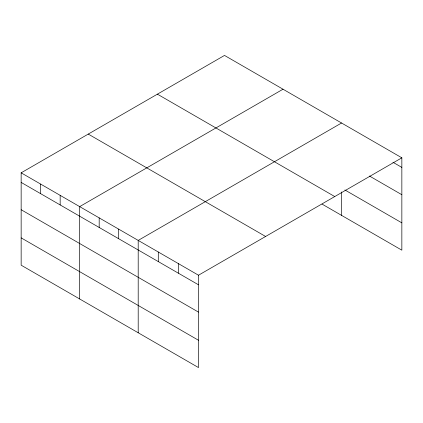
<?xml version="1.0" encoding="UTF-8"?>
<svg xmlns="http://www.w3.org/2000/svg" width="423" height="423" viewBox="0 0 423 423"><rect width="100%" height="100%" fill="white"/><g stroke="black" fill="none" stroke-linecap="round" stroke-linejoin="round"><path stroke-width="0.63" d="M21.15 172.827L198.498 275.22L198.498 367.576L21.15 265.184L21.15 172.827L224.502 55.424L401.85 157.816L401.85 250.173L322.046 204.098M283.029 89.211L79.677 206.614L79.677 298.976M341.551 123.003L138.199 240.407L138.199 332.764M198.498 275.22L401.85 157.816M392.919 162.242L401.85 167.402M369.469 176.021L401.85 194.717M344.904 189.98L401.85 222.858M157.398 94.165L334.746 196.558M88.254 134.086L265.602 236.473M21.15 182.413L198.498 284.806M21.15 209.729L198.498 312.121M21.15 237.869L198.498 340.261M341.551 191.947L341.551 215.36M178.4 263.614L178.4 273.2M158.297 252.008L158.297 261.594M118.694 229.144L118.694 238.731M99.183 217.877L99.183 227.463M60.166 195.352L60.166 204.938M40.661 184.09L40.661 193.676"/></g></svg>
